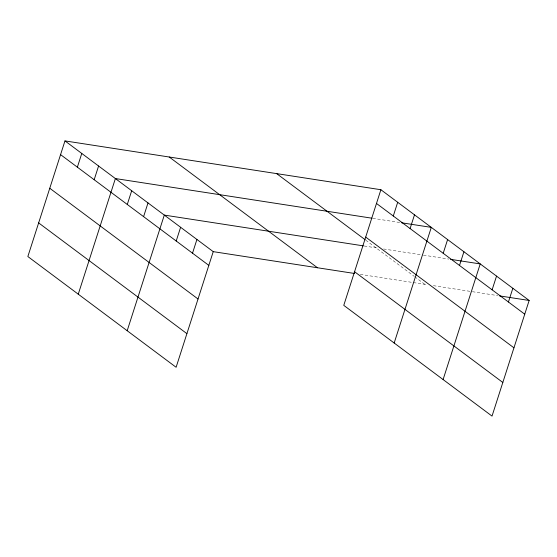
<?xml version="1.0" encoding="UTF-8"?>
<svg xmlns="http://www.w3.org/2000/svg" width="557" height="557" viewBox="0 0 557 557"><rect width="100%" height="100%" fill="white"/><g stroke="black" fill="none" stroke-linecap="round" stroke-linejoin="round"><path stroke-width="0.42" stroke-dasharray="2.79 2.09" d="M372.814 218.337L399.94 222.528M364.222 245.992L378.516 248.206M383.599 248.986L422.589 255.015M423.438 255.148L448.865 259.075M360.282 274.371L426.592 284.613M433.374 285.664L471.514 291.562M472.364 291.687L497.791 295.621M365.782 240.199L414.025 276.23M414.707 276.738L424.9 284.355"/><path stroke-width="0.84" d="M64.974 140.9L27.85 256.533L176.109 367.272L213.234 251.646L64.974 140.9L380.891 189.728L529.15 300.467L492.026 416.1L343.766 305.354L380.891 189.728M77.367 167.177L81.775 153.454M94.175 179.73L98.582 166.007M78.259 294.187L115.383 178.553L371.972 218.205M127.281 204.461L131.689 190.738M143.595 216.645L148.002 202.915M127.184 330.733L164.308 215.099L363.387 245.867M176.207 241.007L180.614 227.277M192.52 253.184L196.92 239.461M393.291 216.005L397.698 202.275M410.091 228.551L414.499 214.828M394.175 343.008L431.299 227.374L401.632 222.793M443.205 253.282L447.612 239.559M459.511 265.466L463.918 251.743M443.1 379.554L480.225 263.921L450.557 259.339M492.123 289.828L496.531 276.105M508.437 302.012L512.844 288.282M213.234 251.646L354.405 273.459M499.483 295.878L529.15 300.467M376.483 203.451L524.743 314.19M365.691 237.08L513.944 347.819M276.641 173.617L365.1 239.691M354.565 271.725L502.825 382.471M169.231 157.011L317.483 267.757M60.567 154.63L208.826 265.369M49.768 188.259L198.027 298.998M38.649 222.904L186.901 333.643"/></g></svg>
